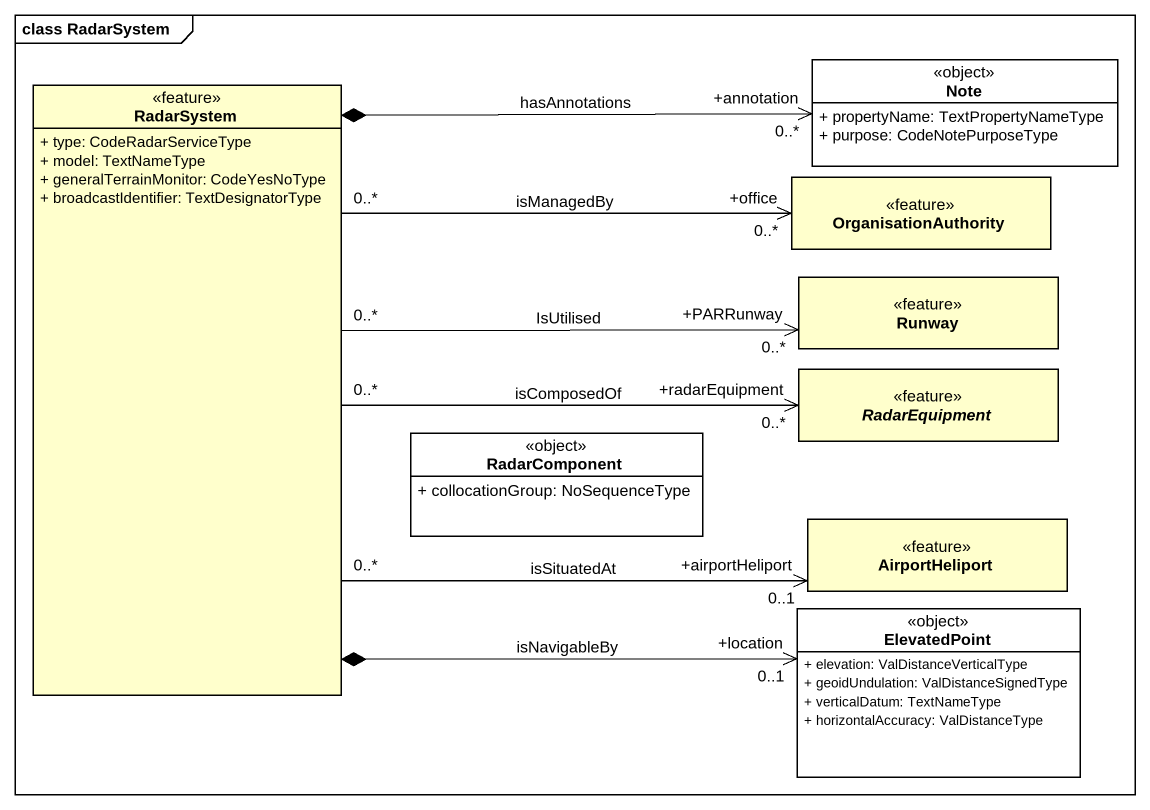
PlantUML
@startuml
mainframe class RadarSystem
hide circle
hide empty members
skinparam classAttributeIconSize 0
class RadarSystem <<feature>> {
  + type: CodeRadarServiceType
  + model: TextNameType
  + generalTerrainMonitor: CodeYesNoType
  + broadcastIdentifier: TextDesignatorType
}
class "Note" as Note_ <<object>> #FFFFFF {
  + propertyName: TextPropertyNameType
  + purpose: CodeNotePurposeType
}
class OrganisationAuthority <<feature>>
class Runway <<feature>>
abstract class RadarEquipment <<feature>>
class RadarComponent <<object>> #FFFFFF {
  + collocationGroup: NoSequenceType
}
class AirportHeliport <<feature>>
class ElevatedPoint <<object>> #FFFFFF {
  + elevation: ValDistanceVerticalType
  + geoidUndulation: ValDistanceSignedType
  + verticalDatum: TextNameType
  + horizontalAccuracy: ValDistanceType
}
RadarSystem *-right-> "+annotation\n0..*" Note_ : hasAnnotations
RadarSystem "0..*" -right-> "+office\n0..*" OrganisationAuthority : isManagedBy
RadarSystem "0..*" -right-> "+PARRunway\n0..*" Runway : IsUtilised
RadarSystem "0..*" -right-> "+radarEquipment\n0..*" RadarEquipment : isComposedOf
RadarSystem "0..*" -right-> "+airportHeliport\n0..1" AirportHeliport : isSituatedAt
RadarSystem *-right-> "+location\n0..1" ElevatedPoint : isNavigableBy
@enduml
